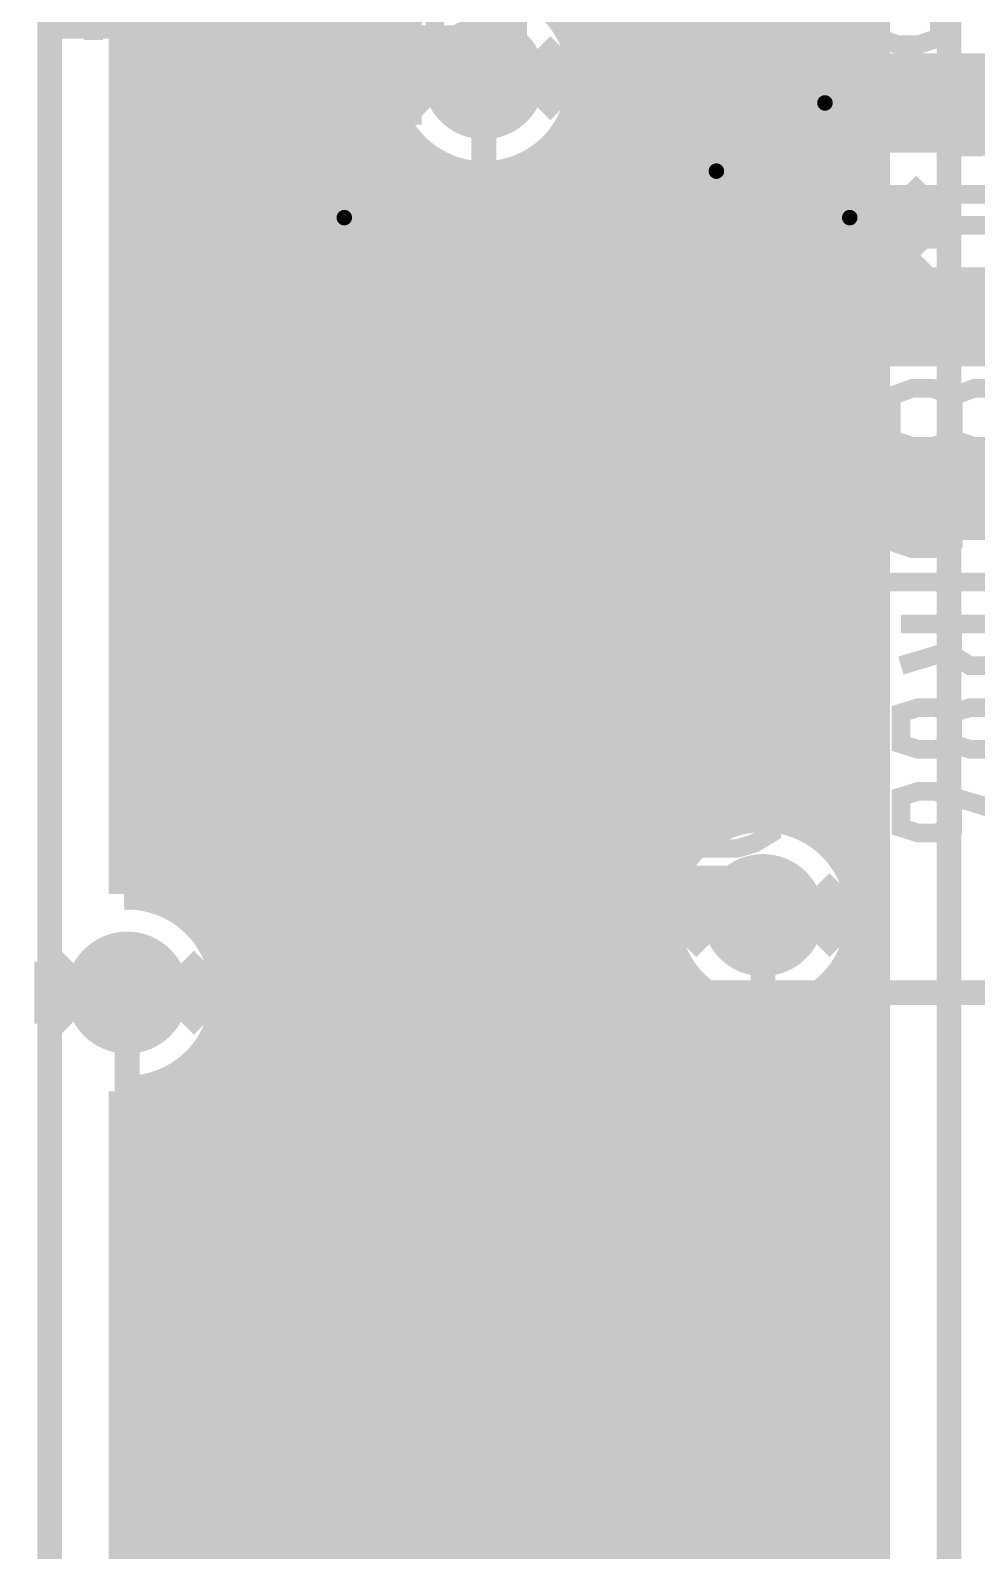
# Model space of a CAD drawing. Extents: x -10 to 131, y -93 to 209.
# Drawn here: x 94.71 to 102.46, y 28.7 to 41.16 of the extents above; entities that cross this region are included whole.
import ezdxf

# ---------------------------------------------------------------- set-up
doc = ezdxf.new("R2010")
doc.units = 0
doc.header["$MEASUREMENT"] = 0
doc.layers.get('0').update_dxf_attribs({"linetype": 'CONTINUOUS'})
for name, color, linetype in [('22-303-0_AST', 7, 'CONTINUOUS'), ('22-303-0_BOT', 2, 'CONTINUOUS'), ('22-303-0_DRD', 6, 'CONTINUOUS'), ('22-303-0_DRL', 1, 'CONTINUOUS'), ('22-303-0_GND', 3, 'CONTINUOUS'), ('22-303-0_IN1', 10, 'CONTINUOUS'), ('22-303-0_SMT', 9, 'CONTINUOUS'), ('22-303-0_SPT', 11, 'CONTINUOUS'), ('22-303-0_SST', 8, 'CONTINUOUS'), ('22-303-0_TOP', 15, 'CONTINUOUS'), ('THRUHOLE_TAP', 2, 'CONTINUOUS')]:
    doc.layers.add(name, color=color, linetype=linetype)

# ---------------------------------------------------------------- blocks, each defined once
blk = doc.blocks.new('ROUND_70')
at = {"const_width": 0.29972}
blk.add_lwpolyline([(-0.14986, 0, 1), (0.14986, 0, 1)], format="xyb", close=True, dxfattribs=at)
blk = doc.blocks.new('ROUND_75')
at = {"const_width": 0.29972}
blk.add_lwpolyline([(-0.14986, 0, 1), (0.14986, 0, 1)], format="xyb", close=True, dxfattribs=at)
blk = doc.blocks.new('ROUND_116')
at = {"const_width": 0.10033}
blk.add_lwpolyline([(-0.050164, 0, 1), (0.050164, 0, 1)], format="xyb", close=True, dxfattribs=at)
blk = doc.blocks.new('ROUND_117')
at = {"const_width": 0.10033}
blk.add_lwpolyline([(-0.050164, 0, 1), (0.050164, 0, 1)], format="xyb", close=True, dxfattribs=at)
blk = doc.blocks.new('ROUND_98')
at = {"const_width": 0.50038}
blk.add_lwpolyline([(-0.25019, 0, 1), (0.25019, 0, 1)], format="xyb", close=True, dxfattribs=at)
blk = doc.blocks.new('ROUND_100')
at = {"const_width": 0.50038}
blk.add_lwpolyline([(-0.25019, 0, 1), (0.25019, 0, 1)], format="xyb", close=True, dxfattribs=at)
blk = doc.blocks.new('ROUND_101')
at = {"const_width": 0.0635}
blk.add_lwpolyline([(-0.03175, 0, 1), (0.03175, 0, 1)], format="xyb", close=True, dxfattribs=at)
blk = doc.blocks.new('RECTANGLE_3')
blk.add_solid([(0.4826, 0.4064), (0.4826, -0.4064), (-0.4826, 0.4064), (-0.4826, -0.4064)])
blk = doc.blocks.new('RECTANGLE_17')
blk.add_solid([(0.635, 0.508), (0.635, -0.508), (-0.635, 0.508), (-0.635, -0.508)])
blk = doc.blocks.new('ROUND_108')
at = {"const_width": 0.10033}
blk.add_lwpolyline([(-0.050164, 0, 1), (0.050164, 0, 1)], format="xyb", close=True, dxfattribs=at)

msp = doc.modelspace()

# ---------------------------------------------------------------- linework, layer by layer
at = {"layer": '22-303-0_AST', "const_width": 0.1524}
for points in [[(96.139, 43.942), (100.711, 43.942), (100.711, 42.164), (100.457, 41.91), (100.711, 41.656), (100.711, 39.878), (96.139, 39.878), (96.139, 43.942)], [(101.4095, 42.7355), (101.4095, 39.8145), (103.0478, 39.8145), (103.0478, 42.7355), (101.4095, 42.7355)], [(98.02368, 41.00322), (98.02368, 41.4782), (98.70186, 41.23944), (98.70186, 41.1226), (97.68586, 41.1226)], [(102.15626, 41.45534), (102.15626, 41.09974), (101.98608, 41.04132), (101.8159, 41.04132), (101.64826, 41.09974), (101.64826, 41.45534), (101.8159, 41.51376), (101.98608, 41.51376), (102.66426, 41.27754)], [(102.15626, 40.26154), (102.15626, 40.61714), (102.3239, 40.67556), (102.49408, 40.67556), (102.66426, 40.61714), (102.66426, 40.26154), (102.49408, 40.20312), (102.3239, 40.20312), (101.64826, 40.43934)], [(99.2505, 36.6395), (99.2505, 39.5605), (97.6122, 39.5605), (97.6122, 36.6395), (99.2505, 36.6395)], [(101.1555, 36.6395), (101.1555, 39.5605), (99.5172, 39.5605), (99.5172, 36.6395), (101.1555, 36.6395)], [(103.0605, 36.6395), (103.0605, 39.5605), (101.4222, 39.5605), (101.4222, 36.6395), (103.0605, 36.6395)], [(98.33356, 39.18966), (98.33356, 38.83406), (98.50374, 38.71468), (98.67392, 38.71468), (98.84156, 38.83406), (98.84156, 39.18966), (97.82556, 39.18966)], [(100.02774, 38.71468), (99.85756, 38.7731), (99.85756, 39.1287), (100.02774, 39.18966), (100.70592, 39.18966), (100.87356, 39.1287), (100.87356, 38.7731), (100.70592, 38.71468)], [(102.27056, 39.06266), (102.27056, 38.70706), (102.44074, 38.58768), (102.61092, 38.58768), (102.77856, 38.70706), (102.77856, 39.06266), (101.76256, 39.06266)], [(98.33356, 38.89248), (97.82556, 38.71468)], [(102.27056, 38.76548), (101.76256, 38.58768)], [(98.33356, 37.9349), (98.50374, 37.87648), (98.67392, 37.87648), (98.84156, 37.9349), (98.84156, 38.2905), (98.67392, 38.35146), (98.50374, 38.35146), (98.33356, 38.2905), (98.33356, 37.9349), (98.16592, 37.87648), (97.99574, 37.87648), (97.82556, 37.9349), (97.82556, 38.2905), (97.99574, 38.35146), (98.16592, 38.35146), (98.33356, 38.2905)], [(99.85756, 38.23208), (100.87356, 37.87648), (100.87356, 38.35146)], [(102.27056, 37.8079), (102.44074, 37.74948), (102.61092, 37.74948), (102.77856, 37.8079), (102.77856, 38.1635), (102.61092, 38.22446), (102.44074, 38.22446), (102.27056, 38.1635), (102.27056, 37.8079), (102.10292, 37.74948), (101.93274, 37.74948), (101.76256, 37.8079), (101.76256, 38.1635), (101.93274, 38.22446), (102.10292, 38.22446), (102.27056, 38.1635)], [(97.99574, 37.51326), (97.82556, 37.39388), (97.82556, 37.15766), (97.99574, 37.03828), (98.16592, 37.03828), (98.50374, 37.2745), (98.84156, 37.03828), (98.84156, 37.51326)], [(99.85756, 37.33546), (100.02774, 37.4523), (100.19792, 37.51326), (100.53574, 37.51326), (100.70592, 37.4523), (100.87356, 37.33546), (100.87356, 37.21608), (100.70592, 37.0967), (100.53574, 37.03828), (100.19792, 37.03828), (100.02774, 37.0967), (99.85756, 37.21608), (99.85756, 37.33546)], [(102.27056, 37.3253), (102.27056, 36.9697), (102.10292, 36.91128), (101.93274, 36.91128), (101.76256, 36.9697), (101.76256, 37.3253), (101.93274, 37.38626), (102.10292, 37.38626), (102.77856, 37.1475)], [(99.2505, 33.4645), (99.2505, 36.3855), (97.6122, 36.3855), (97.6122, 33.4645), (99.2505, 33.4645)], [(98.46056, 35.88766), (98.46056, 35.53206), (98.63074, 35.41268), (98.80092, 35.41268), (98.96856, 35.53206), (98.96856, 35.88766), (97.95256, 35.88766)], [(98.46056, 35.59048), (97.95256, 35.41268)], [(98.46056, 34.6329), (98.63074, 34.57448), (98.80092, 34.57448), (98.96856, 34.6329), (98.96856, 34.9885), (98.80092, 35.04946), (98.63074, 35.04946), (98.46056, 34.9885), (98.46056, 34.6329), (98.29292, 34.57448), (98.12274, 34.57448), (97.95256, 34.6329), (97.95256, 34.9885), (98.12274, 35.04946), (98.29292, 35.04946), (98.46056, 34.9885)], [(98.29292, 33.73628), (98.29292, 34.21126), (98.96856, 33.9725), (98.96856, 33.85566), (97.95256, 33.85566)]]:
    msp.add_lwpolyline(points, dxfattribs=at)
at = {"layer": '22-303-0_BOT'}
for points, const_width in [([(102.235, 19.431), (102.235, 49.911), (103.378, 51.054), (115.951, 51.054), (118.11, 53.213), (118.11, 81.534), (119.634, 83.058)], 0.2032), ([(95.8342, 58.10758), (95.8342, 34.0106)], 0.254), ([(96.0628, 58.10758), (96.0628, 33.85566)], 0.254), ([(96.2914, 58.10758), (96.2914, 33.45434)], 0.254), ([(96.52, 58.10758), (96.52, 17.3736)], 0.254), ([(96.7486, 58.10758), (96.7486, 17.3736)], 0.254), ([(96.9772, 58.10758), (96.9772, 17.47266)], 0.254), ([(97.2058, 58.10758), (97.2058, 17.5006)], 0.254), ([(97.4344, 58.10758), (97.4344, 17.5006)], 0.254), ([(97.663, 58.10758), (97.663, 41.0337)], 0.254), ([(99.2632, 58.10758), (99.2632, 17.5006)], 0.254), ([(99.4918, 58.10758), (99.4918, 21.63826)], 0.254), ([(99.7204, 58.10758), (99.7204, 21.8059)], 0.254), ([(99.949, 58.10758), (99.949, 34.1757)], 0.254), ([(100.1776, 58.10758), (100.1776, 34.51606)], 0.254), ([(100.4062, 58.10758), (100.4062, 34.65576)], 0.254), ([(100.6348, 58.10758), (100.6348, 34.71164)], 0.254), ([(100.8634, 58.10758), (100.8634, 34.70148)], 0.254), ([(101.092, 58.10758), (101.092, 34.6202)], 0.254), ([(101.3206, 58.10758), (101.3206, 34.43732)], 0.254), ([(101.5492, 58.10758), (101.5492, 19.85772)], 0.254), ([(94.869, 51.816), (94.869, 22.479), (94.234, 21.844), (94.234, 17.78), (93.091, 16.637), (92.583, 16.637), (91.948, 16.002), (90.551, 16.002)], 0.2032), ([(95.6056, 51.48326), (95.6056, 34.0741)], 0.254), ([(95.4786, 51.28514), (95.4786, 34.08172)], 0.254), ([(101.6254, 49.911), (101.6254, 19.95932)], 0.254), ([(97.74174, 41.1988), (95.4786, 41.1988)], 0.254), ([(101.6254, 41.1988), (99.10826, 41.1988)], 0.254), ([(97.64268, 40.9702), (95.4786, 40.9702)], 0.254), ([(101.6254, 40.9702), (99.20732, 40.9702)], 0.254), ([(97.61728, 40.7416), (95.4786, 40.7416)], 0.254), ([(101.6254, 40.7416), (99.23272, 40.7416)], 0.254), ([(97.65792, 40.513), (95.4786, 40.513)], 0.254), ([(97.663, 40.49776), (97.663, 17.5006)], 0.254), ([(101.6254, 40.513), (99.19208, 40.513)], 0.254), ([(97.7773, 40.2844), (95.4786, 40.2844)], 0.254), ([(99.0346, 40.23614), (99.0346, 17.5006)], 0.254), ([(101.6254, 40.2844), (99.0727, 40.2844)], 0.254), ([(97.8916, 40.15994), (97.8916, 17.5006)], 0.254), ([(98.04146, 40.0558), (95.4786, 40.0558)], 0.254), ([(98.1202, 40.0177), (98.1202, 17.5006)], 0.254), ([(98.806, 40.05326), (98.806, 17.5006)], 0.254), ([(101.6254, 40.0558), (98.80854, 40.0558)], 0.254), ([(98.3488, 39.96182), (98.3488, 17.5006)], 0.254), ([(98.5774, 39.97452), (98.5774, 17.5006)], 0.254), ([(101.6254, 39.8272), (95.4786, 39.8272)], 0.254), ([(101.6254, 39.5986), (95.4786, 39.5986)], 0.254), ([(101.6254, 39.37), (95.4786, 39.37)], 0.254), ([(101.6254, 39.1414), (95.4786, 39.1414)], 0.254), ([(101.6254, 38.9128), (95.4786, 38.9128)], 0.254), ([(101.6254, 38.6842), (95.4786, 38.6842)], 0.254), ([(101.6254, 38.4556), (95.4786, 38.4556)], 0.254), ([(101.6254, 38.227), (95.4786, 38.227)], 0.254), ([(101.6254, 37.9984), (95.4786, 37.9984)], 0.254), ([(101.6254, 37.7698), (95.4786, 37.7698)], 0.254), ([(101.6254, 37.5412), (95.4786, 37.5412)], 0.254), ([(101.6254, 37.3126), (95.4786, 37.3126)], 0.254), ([(101.6254, 37.084), (95.4786, 37.084)], 0.254), ([(101.6254, 36.8554), (95.4786, 36.8554)], 0.254), ([(101.6254, 36.6268), (95.4786, 36.6268)], 0.254), ([(101.6254, 36.3982), (95.4786, 36.3982)], 0.254), ([(101.6254, 36.1696), (95.4786, 36.1696)], 0.254), ([(101.6254, 35.941), (95.4786, 35.941)], 0.254), ([(101.6254, 35.7124), (95.4786, 35.7124)], 0.254), ([(101.6254, 35.4838), (95.4786, 35.4838)], 0.254), ([(101.6254, 35.2552), (95.4786, 35.2552)], 0.254), ([(101.6254, 35.0266), (95.4786, 35.0266)], 0.254), ([(101.6254, 34.798), (95.4786, 34.798)], 0.254), ([(100.24618, 34.5694), (95.4786, 34.5694)], 0.254), ([(101.6254, 34.5694), (101.17582, 34.5694)], 0.254), ([(100.02774, 34.3408), (95.4786, 34.3408)], 0.254), ([(101.6254, 34.3408), (101.39426, 34.3408)], 0.254), ([(99.92868, 34.1122), (95.4786, 34.1122)], 0.254), ([(95.504, 34.08172), (95.47861, 34.08132)], 0.254), ([(101.6254, 34.1122), (101.49332, 34.1122)], 0.254), ([(99.90328, 33.8836), (96.03232, 33.8836)], 0.254), ([(101.6254, 33.8836), (101.51872, 33.8836)], 0.254), ([(99.94392, 33.655), (96.2152, 33.655)], 0.254), ([(99.949, 33.63976), (99.949, 21.87956)], 0.254), ([(101.6254, 33.655), (101.47808, 33.655)], 0.254), ([(100.0633, 33.4264), (96.29648, 33.4264)], 0.254), ([(101.6254, 33.4264), (101.3587, 33.4264)], 0.254), ([(100.1776, 33.30194), (100.1776, 21.8821)], 0.254), ([(101.3206, 33.37814), (101.3206, 19.34972)], 0.254), ([(100.32746, 33.1978), (96.30664, 33.1978)], 0.254), ([(100.4062, 33.1597), (100.4062, 21.8186)], 0.254), ([(101.092, 33.19526), (101.092, 19.30908)], 0.254), ([(101.6254, 33.1978), (101.09454, 33.1978)], 0.254), ([(96.2914, 33.09366), (96.2914, 18.24482)], 0.254), ([(100.6348, 33.10382), (100.6348, 21.66366)], 0.254), ([(100.8634, 33.11652), (100.8634, 21.26234)], 0.254), ([(101.6254, 32.9692), (96.25076, 32.9692)], 0.254), ([(96.0628, 32.6898), (96.0628, 18.46326)], 0.254), ([(101.6254, 32.7406), (96.11106, 32.7406)], 0.254), ([(101.6254, 32.512), (95.7707, 32.512)], 0.254), ([(95.8342, 32.5374), (95.8342, 18.56232)], 0.254), ([(95.4786, 32.46628), (95.4786, 22.479)], 0.254), ([(95.4786, 32.46628), (95.504, 32.46588)], 0.254), ([(95.6056, 32.47136), (95.6056, 21.4122)], 0.254), ([(101.6254, 32.2834), (95.4786, 32.2834)], 0.254), ([(101.6254, 32.0548), (95.4786, 32.0548)], 0.254), ([(101.6254, 31.8262), (95.4786, 31.8262)], 0.254), ([(101.6254, 31.5976), (95.4786, 31.5976)], 0.254), ([(101.6254, 31.369), (95.4786, 31.369)], 0.254), ([(101.6254, 31.1404), (95.4786, 31.1404)], 0.254), ([(101.6254, 30.9118), (95.4786, 30.9118)], 0.254), ([(101.6254, 30.6832), (95.4786, 30.6832)], 0.254), ([(101.6254, 30.4546), (95.4786, 30.4546)], 0.254), ([(101.6254, 30.226), (95.4786, 30.226)], 0.254), ([(101.6254, 29.9974), (95.4786, 29.9974)], 0.254), ([(101.6254, 29.7688), (95.4786, 29.7688)], 0.254), ([(101.6254, 29.5402), (95.4786, 29.5402)], 0.254), ([(101.6254, 29.3116), (95.4786, 29.3116)], 0.254), ([(101.6254, 29.083), (95.4786, 29.083)], 0.254), ([(101.6254, 28.8544), (95.4786, 28.8544)], 0.254), ([(101.6254, 28.6258), (95.4786, 28.6258)], 0.254)]:
    msp.add_lwpolyline(points, dxfattribs=dict(at, const_width=const_width))
at = {"layer": '22-303-0_BOT', "const_width": 0.254}
for points in [[(98.425, 41.57472, 0.4142136), (97.61728, 40.767)], [(99.23272, 40.767, 0.4142136), (98.425, 41.57472)], [(97.61728, 40.767, 0.4142136), (98.425, 39.95928)], [(98.425, 39.95928, 0.4142136), (99.23272, 40.767)], [(100.711, 34.71672, 0.4142136), (99.90328, 33.909)], [(101.51872, 33.909, 0.4142136), (100.711, 34.71672)], [(96.31172, 33.274, 0.4142136), (95.504, 34.08172)], [(99.90328, 33.909, 0.4142136), (100.711, 33.10128)], [(100.711, 33.10128, 0.4142136), (101.51872, 33.909)], [(95.504, 32.46628, 0.4142136), (96.31172, 33.274)]]:
    msp.add_lwpolyline(points, format="xyb", dxfattribs=at)
at = {"layer": '22-303-0_DRD', "const_width": 0.254}
for points in [[(97.79, 40.513), (98.425, 41.148)], [(98.425, 41.148), (99.06, 40.513)], [(97.79, 41.021), (97.79, 40.513)], [(98.425, 40.386), (97.79, 41.021)], [(99.06, 41.021), (98.425, 40.386)], [(99.06, 40.513), (99.06, 41.021)], [(100.584, 40.3098), (101.219, 40.9448)], [(100.584, 40.3098), (101.219, 40.9448)], [(100.584, 40.3098), (101.219, 40.9448)], [(101.219, 40.9448), (101.854, 40.3098)], [(101.219, 40.9448), (101.854, 40.3098)], [(101.219, 40.9448), (101.854, 40.3098)], [(100.584, 40.8178), (100.584, 40.3098)], [(101.219, 40.1828), (100.584, 40.8178)], [(100.584, 40.8178), (100.584, 40.3098)], [(101.219, 40.1828), (100.584, 40.8178)], [(100.584, 40.8178), (100.584, 40.3098)], [(101.219, 40.1828), (100.584, 40.8178)], [(101.854, 40.8178), (101.219, 40.1828)], [(101.854, 40.8178), (101.219, 40.1828)], [(101.854, 40.8178), (101.219, 40.1828)], [(101.854, 40.3098), (101.854, 40.8178)], [(101.854, 40.3098), (101.854, 40.8178)], [(101.854, 40.3098), (101.854, 40.8178)], [(99.695, 39.751), (100.33, 40.386)], [(99.695, 39.751), (100.33, 40.386)], [(100.33, 40.386), (100.965, 39.751)], [(100.33, 40.386), (100.965, 39.751)], [(99.695, 40.259), (99.695, 39.751)], [(100.33, 39.624), (99.695, 40.259)], [(99.695, 40.259), (99.695, 39.751)], [(100.33, 39.624), (99.695, 40.259)], [(100.965, 40.259), (100.33, 39.624)], [(100.965, 40.259), (100.33, 39.624)], [(100.965, 39.751), (100.965, 40.259)], [(100.965, 39.751), (100.965, 40.259)], [(96.647, 39.37), (97.282, 40.005)], [(97.282, 40.005), (97.917, 39.37)], [(100.7872, 39.37), (101.4222, 40.005)], [(100.7872, 39.37), (101.4222, 40.005)], [(101.4222, 40.005), (102.0572, 39.37)], [(101.4222, 40.005), (102.0572, 39.37)], [(96.647, 39.878), (96.647, 39.37)], [(97.282, 39.243), (96.647, 39.878)], [(97.917, 39.878), (97.282, 39.243)], [(97.917, 39.37), (97.917, 39.878)], [(100.7872, 39.878), (100.7872, 39.37)], [(101.4222, 39.243), (100.7872, 39.878)], [(100.7872, 39.878), (100.7872, 39.37)], [(101.4222, 39.243), (100.7872, 39.878)], [(102.0572, 39.878), (101.4222, 39.243)], [(102.0572, 39.878), (101.4222, 39.243)], [(102.0572, 39.37), (102.0572, 39.878)], [(102.0572, 39.37), (102.0572, 39.878)], [(100.076, 33.655), (100.711, 34.29)], [(100.711, 34.29), (101.346, 33.655)], [(100.076, 34.163), (100.076, 33.655)], [(100.711, 33.528), (100.076, 34.163)], [(101.346, 34.163), (100.711, 33.528)], [(101.346, 33.655), (101.346, 34.163)], [(94.869, 33.02), (95.504, 33.655)], [(95.504, 33.655), (96.139, 33.02)], [(94.869, 33.528), (94.869, 33.02)], [(95.504, 32.893), (94.869, 33.528)], [(96.139, 33.528), (95.504, 32.893)], [(96.139, 33.02), (96.139, 33.528)]]:
    msp.add_lwpolyline(points, dxfattribs=at)
at = {"layer": '22-303-0_IN1', "const_width": 0.2032}
for points in [[(91.821, -0.889), (92.456, -0.254), (92.456, 2.667), (94.742, 4.953), (97.028, 4.953), (97.663, 5.588), (97.663, 7.112), (98.425, 7.874), (98.425, 40.767)], [(99.949, 6.477), (99.949, 9.906), (100.711, 10.668), (100.711, 33.909)], [(95.504, 33.274), (95.504, 22.987), (96.774, 21.717), (96.774, 16.256), (92.583, 12.065), (92.583, 8.382)]]:
    msp.add_lwpolyline(points, dxfattribs=at)
at = {"layer": '22-303-0_SST', "const_width": 0.1524}
for points in [[(96.139, 43.942), (96.139, 39.878), (100.711, 39.878), (100.711, 41.656), (100.457, 41.91), (100.711, 42.164), (100.711, 43.942), (96.139, 43.942)], [(101.4095, 42.7355), (101.4095, 39.8145), (103.0478, 39.8145), (103.0478, 42.7355), (101.4095, 42.7355)], [(95.22968, 41.07942), (95.22968, 41.41978), (95.7961, 41.2496), (95.7961, 41.16578), (94.94774, 41.16578)], [(99.2505, 36.6395), (99.2505, 39.5605), (97.6122, 39.5605), (97.6122, 36.6395), (99.2505, 36.6395)], [(101.1555, 36.6395), (101.1555, 39.5605), (99.5172, 39.5605), (99.5172, 36.6395), (101.1555, 36.6395)], [(103.0605, 36.6395), (103.0605, 39.5605), (101.4222, 39.5605), (101.4222, 36.6395), (103.0605, 36.6395)], [(96.80448, 38.83406), (96.80448, 38.58006), (96.94418, 38.4937), (97.08642, 38.4937), (97.22612, 38.58006), (97.22612, 38.83406), (96.3803, 38.83406)], [(96.80448, 38.6207), (96.3803, 38.4937)], [(96.80448, 37.85108), (96.94418, 37.8079), (97.08642, 37.8079), (97.22612, 37.85108), (97.22612, 38.10508), (97.08642, 38.14826), (96.94418, 38.14826), (96.80448, 38.10508), (96.80448, 37.85108), (96.66224, 37.8079), (96.52, 37.8079), (96.3803, 37.85108), (96.3803, 38.10508), (96.52, 38.14826), (96.66224, 38.14826), (96.80448, 38.10508)], [(96.52, 37.46246), (96.3803, 37.3761), (96.3803, 37.20846), (96.52, 37.1221), (96.66224, 37.1221), (96.94418, 37.29228), (97.22612, 37.1221), (97.22612, 37.46246)], [(99.2505, 33.4645), (99.2505, 36.3855), (97.6122, 36.3855), (97.6122, 33.4645), (99.2505, 33.4645)], [(102.26548, 36.29406), (102.26548, 36.04006), (102.40518, 35.9537), (102.54742, 35.9537), (102.68712, 36.04006), (102.68712, 36.29406), (101.8413, 36.29406)], [(100.076, 35.8267), (99.9363, 35.86988), (99.9363, 36.12388), (100.076, 36.16706), (100.64242, 36.16706), (100.78212, 36.12388), (100.78212, 35.86988), (100.64242, 35.8267)], [(102.26548, 36.0807), (101.8413, 35.9537)], [(96.80448, 35.65906), (96.80448, 35.40506), (96.94418, 35.3187), (97.08642, 35.3187), (97.22612, 35.40506), (97.22612, 35.65906), (96.3803, 35.65906)], [(102.26548, 35.31108), (102.40518, 35.2679), (102.54742, 35.2679), (102.68712, 35.31108), (102.68712, 35.56508), (102.54742, 35.60826), (102.40518, 35.60826), (102.26548, 35.56508), (102.26548, 35.31108), (102.12324, 35.2679), (101.981, 35.2679), (101.8413, 35.31108), (101.8413, 35.56508), (101.981, 35.60826), (102.12324, 35.60826), (102.26548, 35.56508)], [(96.80448, 35.4457), (96.3803, 35.3187)], [(99.9363, 35.3949), (100.78212, 35.1409), (100.78212, 35.48126)], [(96.80448, 34.67608), (96.94418, 34.6329), (97.08642, 34.6329), (97.22612, 34.67608), (97.22612, 34.93008), (97.08642, 34.97326), (96.94418, 34.97326), (96.80448, 34.93008), (96.80448, 34.67608), (96.66224, 34.6329), (96.52, 34.6329), (96.3803, 34.67608), (96.3803, 34.93008), (96.52, 34.97326), (96.66224, 34.97326), (96.80448, 34.93008)], [(102.26548, 34.87928), (102.26548, 34.62528), (102.12324, 34.5821), (101.981, 34.5821), (101.8413, 34.62528), (101.8413, 34.87928), (101.981, 34.92246), (102.12324, 34.92246), (102.68712, 34.75228)], [(99.9363, 34.66846), (100.076, 34.75228), (100.21824, 34.79546), (100.50018, 34.79546), (100.64242, 34.75228), (100.78212, 34.66846), (100.78212, 34.5821), (100.64242, 34.49828), (100.50018, 34.4551), (100.21824, 34.4551), (100.076, 34.49828), (99.9363, 34.5821), (99.9363, 34.66846)], [(96.66224, 33.9471), (96.66224, 34.28746), (97.22612, 34.11728), (97.22612, 34.03346), (96.3803, 34.03346)]]:
    msp.add_lwpolyline(points, dxfattribs=at)
at = {"layer": '22-303-0_TOP'}
for points, const_width in [([(98.425, 38.8112), (96.6978, 38.8112), (95.758, 39.751), (95.758, 42.926), (97.282, 42.926)], 0.381), ([(98.425, 40.767), (98.425, 41.021), (99.314, 41.91), (99.568, 41.91)], 0.2032), ([(97.282, 39.624), (97.282, 40.894)], 0.381), ([(102.235, 40.5638), (101.219, 40.5638)], 0.381), ([(102.235, 40.5638), (101.219, 40.5638)], 0.381), ([(102.235, 40.5638), (101.219, 40.5638)], 0.381), ([(100.33, 40.005), (100.33, 38.8112)], 0.381), ([(100.33, 38.8112), (100.33, 40.005)], 0.381), ([(117.729, 39.878), (115.824, 39.878), (112.903, 36.957), (107.188, 36.957), (105.918, 35.687), (105.918, 33.782), (105.41, 33.274), (95.504, 33.274)], 0.2032), ([(101.4222, 39.624), (102.235, 38.8112)], 0.381), ([(101.4222, 39.624), (102.235, 38.8112)], 0.381), ([(98.425, 37.3888), (98.425, 35.6362)], 0.381), ([(100.33, 37.3888), (98.425, 37.3888)], 0.381), ([(102.235, 37.3888), (100.33, 37.3888)], 0.381), ([(100.711, 33.909), (100.4062, 34.2138), (98.425, 34.2138)], 0.2032)]:
    msp.add_lwpolyline(points, dxfattribs=dict(at, const_width=const_width))

# ---------------------------------------------------------------- block references
at = {"layer": '22-303-0_BOT'}
for name, p in [('ROUND_70', (98.425, 40.767)), ('ROUND_75', (101.219, 40.5638)), ('ROUND_75', (100.33, 40.005)), ('ROUND_70', (97.282, 39.624)), ('ROUND_75', (101.4222, 39.624)), ('ROUND_70', (100.711, 33.909)), ('ROUND_75', (95.504, 33.274))]:
    msp.add_blockref(name, p, dxfattribs=at)
at = {"layer": '22-303-0_DRL'}
for name, p in [('ROUND_116', (98.425, 40.767)), ('ROUND_117', (101.219, 40.5638)), ('ROUND_117', (100.33, 40.005)), ('ROUND_117', (97.282, 39.624)), ('ROUND_117', (101.4222, 39.624)), ('ROUND_116', (100.711, 33.909)), ('ROUND_117', (95.504, 33.274))]:
    msp.add_blockref(name, p, dxfattribs=at)
at = {"layer": '22-303-0_GND'}
for name, p in [('ROUND_98', (98.425, 40.767)), ('ROUND_101', (101.219, 40.5638)), ('ROUND_101', (100.33, 40.005)), ('ROUND_101', (97.282, 39.624)), ('ROUND_101', (101.4222, 39.624)), ('ROUND_98', (100.711, 33.909)), ('ROUND_100', (95.504, 33.274))]:
    msp.add_blockref(name, p, dxfattribs=at)
at = {"layer": '22-303-0_IN1'}
for name, p in [('ROUND_70', (98.425, 40.767)), ('ROUND_75', (101.219, 40.5638)), ('ROUND_75', (100.33, 40.005)), ('ROUND_70', (97.282, 39.624)), ('ROUND_75', (101.4222, 39.624)), ('ROUND_70', (100.711, 33.909)), ('ROUND_75', (95.504, 33.274))]:
    msp.add_blockref(name, p, dxfattribs=at)
at = {"layer": '22-303-0_SMT'}
for name, p in [('RECTANGLE_17', (97.282, 40.894)), ('RECTANGLE_3', (102.235, 40.5638)), ('RECTANGLE_3', (98.425, 38.8112)), ('RECTANGLE_3', (100.33, 38.8112)), ('RECTANGLE_3', (102.235, 38.8112)), ('RECTANGLE_3', (98.425, 37.3888)), ('RECTANGLE_3', (100.33, 37.3888)), ('RECTANGLE_3', (102.235, 37.3888)), ('RECTANGLE_3', (98.425, 35.6362)), ('RECTANGLE_3', (98.425, 34.2138))]:
    msp.add_blockref(name, p, dxfattribs=at)
at = {"layer": '22-303-0_SPT'}
for name, p in [('RECTANGLE_17', (97.282, 40.894)), ('RECTANGLE_3', (102.235, 40.5638)), ('RECTANGLE_3', (98.425, 38.8112)), ('RECTANGLE_3', (100.33, 38.8112)), ('RECTANGLE_3', (102.235, 38.8112)), ('RECTANGLE_3', (98.425, 37.3888)), ('RECTANGLE_3', (100.33, 37.3888)), ('RECTANGLE_3', (102.235, 37.3888)), ('RECTANGLE_3', (98.425, 35.6362)), ('RECTANGLE_3', (98.425, 34.2138))]:
    msp.add_blockref(name, p, dxfattribs=at)
at = {"layer": '22-303-0_TOP'}
for name, p in [('RECTANGLE_17', (97.282, 40.894)), ('ROUND_70', (98.425, 40.767)), ('ROUND_70', (101.219, 40.5638)), ('RECTANGLE_3', (102.235, 40.5638)), ('ROUND_70', (100.33, 40.005)), ('ROUND_70', (97.282, 39.624)), ('ROUND_70', (101.4222, 39.624)), ('RECTANGLE_3', (98.425, 38.8112)), ('RECTANGLE_3', (100.33, 38.8112)), ('RECTANGLE_3', (102.235, 38.8112)), ('RECTANGLE_3', (98.425, 37.3888)), ('RECTANGLE_3', (100.33, 37.3888)), ('RECTANGLE_3', (102.235, 37.3888)), ('RECTANGLE_3', (98.425, 35.6362)), ('RECTANGLE_3', (98.425, 34.2138)), ('ROUND_70', (100.711, 33.909)), ('ROUND_70', (95.504, 33.274))]:
    msp.add_blockref(name, p, dxfattribs=at)
at = {"layer": 'THRUHOLE_TAP'}
for p in [(98.425, 40.767), (101.219, 40.5638), (100.33, 40.005), (97.282, 39.624), (101.4222, 39.624), (100.711, 33.909), (95.504, 33.274)]:
    msp.add_blockref('ROUND_108', p, dxfattribs=at)

doc.saveas('drawing.dxf')
